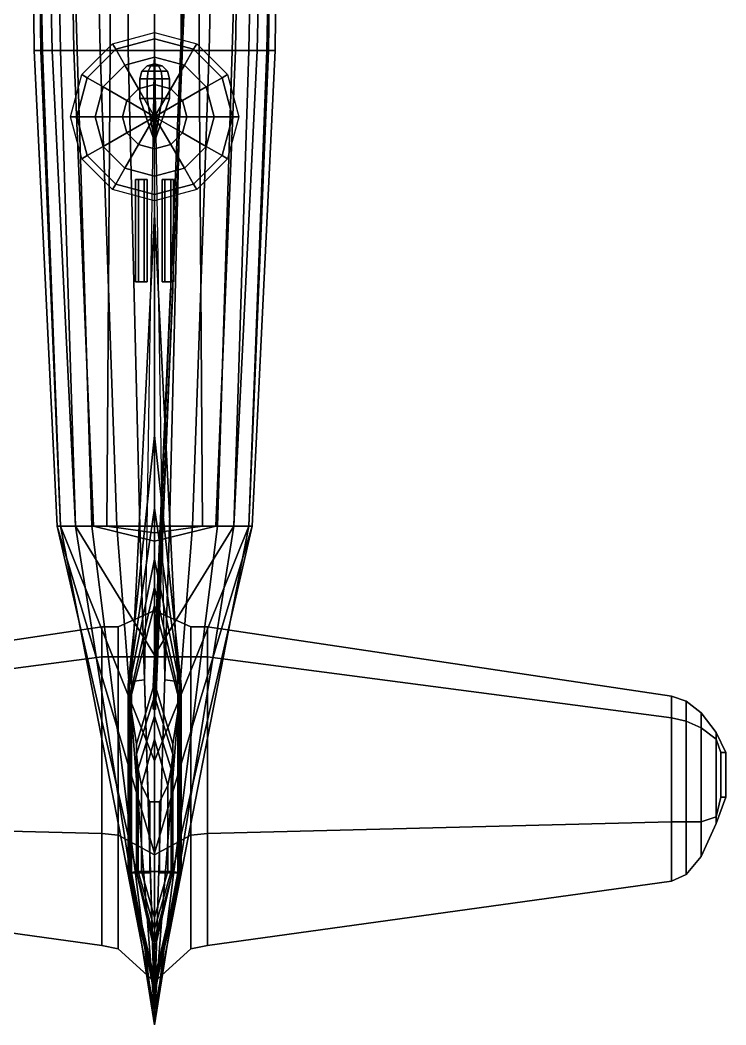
# Model space of a CAD drawing. Header units: millimetres. Extents: x -10.4 to 10.4, y -7.5 to 16.5.
# Drawn here: x -0.81 to 3.46, y -7.5 to -1.42 of the extents above; entities that cross this region are included whole.
import ezdxf

# ---------------------------------------------------------------- set-up
doc = ezdxf.new("R2010")
doc.units = ezdxf.units.MM
for name, color, linetype in [('gun', 1, 'Continuous'), ('turret', 2, 'Continuous'), ('wing1', 5, 'Continuous'), ('wing2', 5, 'Continuous')]:
    doc.layers.add(name, color=color, linetype=linetype)

msp = doc.modelspace()

# ---------------------------------------------------------------- linework, layer by layer
for points in [[(-0.01, -5.5878, 3.2003), (0.005, -5.5858, 3.2088), (0.35, 2.8814, 1.25), (0.345, 2.8795, 1.2455)], [(0.005, -5.5897, 3.1919), (-0.01, -5.5878, 3.2003), (0.345, 2.8795, 1.2455), (0.35, 2.8775, 1.24)], [(0.005, -5.5858, 3.2088), (0.005, -5.5897, 3.1919), (0.35, 2.8775, 1.24), (0.35, 2.8814, 1.25)], [(-0.76, 1.46), (-0.76, 1.46, -0.51), (-0.73, -1.6, -0.36), (-0.73, -1.6, -0.04)], [(-0.76, 1.46, -0.51), (-0.74, 1.46, -0.75), (-0.68, -1.6, -0.54), (-0.73, -1.6, -0.36)], [(-0.73, 1.46, 0.25), (-0.76, 1.46), (-0.73, -1.6, -0.04), (-0.69, -1.6, 0.16)], [(-0.74, 1.46, -0.75), (-0.69, 1.46, -0.81), (-0.62, -1.6, -0.62), (-0.68, -1.6, -0.54)], [(-0.63, 1.46, 0.58), (-0.73, 1.46, 0.25), (-0.69, -1.6, 0.16), (-0.57, -1.6, 0.37)], [(-0.69, 1.46, -0.81), (-0.54, 1.46, -0.9), (-0.49, -1.6, -0.71), (-0.62, -1.6, -0.62)], [(-0.56, 1.46, 0.67), (-0.63, 1.46, 0.58), (-0.57, -1.6, 0.37), (-0.47, -1.6, 0.46)], [(-0.4, 1.46, 0.74), (-0.56, 1.46, 0.67), (-0.47, -1.6, 0.46), (-0.33, -1.6, 0.54)], [(-0.54, 1.46, -0.9), (-0.27, 1.46, -0.95), (-0.27, -1.6, -0.76), (-0.49, -1.6, -0.71)], [(-0.16, 1.46, 0.77), (-0.4, 1.46, 0.74), (-0.33, -1.6, 0.54), (-0.16, -1.6, 0.59)], [(0.27, -1.6, -0.76), (-0.27, -1.6, -0.76), (-0.27, 1.46, -0.95), (0.27, 1.46, -0.95)], [(-0.16, -1.6, 0.59), (0, -1.6, 0.6), (0, 1.46, 0.77), (-0.16, 1.46, 0.77)], [(0.16, 1.46, 0.77), (0, 1.46, 0.77), (0, -1.6, 0.6), (0.16, -1.6, 0.59)], [(0.16, -1.6, 0.59), (0.33, -1.6, 0.54), (0.4, 1.46, 0.74), (0.16, 1.46, 0.77)], [(0.49, -1.6, -0.71), (0.27, -1.6, -0.76), (0.27, 1.46, -0.95), (0.54, 1.46, -0.9)], [(0.33, -1.6, 0.54), (0.47, -1.6, 0.46), (0.56, 1.46, 0.67), (0.4, 1.46, 0.74)], [(0.47, -1.6, 0.46), (0.57, -1.6, 0.37), (0.63, 1.46, 0.58), (0.56, 1.46, 0.67)], [(0.62, -1.6, -0.62), (0.49, -1.6, -0.71), (0.54, 1.46, -0.9), (0.69, 1.46, -0.81)], [(0.57, -1.6, 0.37), (0.69, -1.6, 0.16), (0.73, 1.46, 0.25), (0.63, 1.46, 0.58)], [(0.68, -1.6, -0.54), (0.62, -1.6, -0.62), (0.69, 1.46, -0.81), (0.74, 1.46, -0.75)], [(0.73, -1.6, -0.36), (0.68, -1.6, -0.54), (0.74, 1.46, -0.75), (0.76, 1.46, -0.51)], [(0.69, -1.6, 0.16), (0.73, -1.6, -0.04), (0.76, 1.46), (0.73, 1.46, 0.25)], [(0.73, -1.6, -0.04), (0.73, -1.6, -0.36), (0.76, 1.46, -0.51), (0.76, 1.46)], [(0, -2.59, 0.65), (0, -1.46, 0.51), (-0.0614, -5.41, 0.51), (-0.14, -5.42, 0.65)], [(0.14, -5.42, 0.65), (0.0614, -5.41, 0.51), (0, -1.46, 0.51), (0, -2.59, 0.65)], [(-0.69, -1.6, 0.16), (-0.73, -1.6, -0.04), (-0.59, -4.48, 0.04), (-0.57, -4.48, 0.18)], [(-0.73, -1.6, -0.36), (-0.68, -1.6, -0.54), (-0.57, -4.48, -0.22), (-0.59, -4.48, -0.1)], [(-0.73, -1.6, -0.04), (-0.73, -1.6, -0.36), (-0.59, -4.48, -0.1), (-0.59, -4.48, 0.04)], [(-0.57, -1.6, 0.37), (-0.69, -1.6, 0.16), (-0.57, -4.48, 0.18), (-0.48, -4.48, 0.34)], [(-0.68, -1.6, -0.54), (-0.62, -1.6, -0.62), (-0.48, -4.48, -0.37), (-0.57, -4.48, -0.22)], [(-0.62, -1.6, -0.62), (-0.49, -1.6, -0.71), (-0.37, -4.48, -0.43), (-0.48, -4.48, -0.37)], [(-0.47, -1.6, 0.46), (-0.57, -1.6, 0.37), (-0.48, -4.48, 0.34), (-0.38, -4.48, 0.42)], [(-0.49, -1.6, -0.71), (-0.27, -1.6, -0.76), (-0.29, -4.48, -0.44), (-0.37, -4.48, -0.43)], [(-0.33, -1.6, 0.54), (-0.47, -1.6, 0.46), (-0.38, -4.48, 0.42), (-0.23, -4.48, 0.48)], [(-0.16, -1.6, 0.59), (-0.33, -1.6, 0.54), (-0.23, -4.48, 0.48), (-0.09, -4.48, 0.51)], [(0.29, -4.48, -0.44), (-0.29, -4.48, -0.44), (-0.27, -1.6, -0.76), (0.27, -1.6, -0.76)], [(-0.09, -4.48, 0.51), (0, -4.48, 0.51), (0, -1.6, 0.6), (-0.16, -1.6, 0.59)], [(0.16, -1.6, 0.59), (0, -1.6, 0.6), (0, -4.48, 0.51), (0.09, -4.48, 0.51)], [(0.09, -4.48, 0.51), (0.23, -4.48, 0.48), (0.33, -1.6, 0.54), (0.16, -1.6, 0.59)], [(0.23, -4.48, 0.48), (0.38, -4.48, 0.42), (0.47, -1.6, 0.46), (0.33, -1.6, 0.54)], [(0.37, -4.48, -0.43), (0.29, -4.48, -0.44), (0.27, -1.6, -0.76), (0.49, -1.6, -0.71)], [(0.48, -4.48, -0.37), (0.37, -4.48, -0.43), (0.49, -1.6, -0.71), (0.62, -1.6, -0.62)], [(0.38, -4.48, 0.42), (0.48, -4.48, 0.34), (0.57, -1.6, 0.37), (0.47, -1.6, 0.46)], [(0.48, -4.48, 0.34), (0.57, -4.48, 0.18), (0.69, -1.6, 0.16), (0.57, -1.6, 0.37)], [(0.57, -4.48, -0.22), (0.48, -4.48, -0.37), (0.62, -1.6, -0.62), (0.68, -1.6, -0.54)], [(0.57, -4.48, 0.18), (0.59, -4.48, 0.04), (0.73, -1.6, -0.04), (0.69, -1.6, 0.16)], [(0.59, -4.48, -0.1), (0.57, -4.48, -0.22), (0.68, -1.6, -0.54), (0.73, -1.6, -0.36)], [(0.59, -4.48, 0.04), (0.59, -4.48, -0.1), (0.73, -1.6, -0.36), (0.73, -1.6, -0.04)], [(-0.045, -1.6921, 0.79), (-0.0779, -1.725, 0.79), (-0.039, -1.725, 0.8575), (-0.0225, -1.6921, 0.829)], [(-0.0225, -1.6921, 0.751), (-0.039, -1.725, 0.7225), (-0.0779, -1.725, 0.79), (-0.045, -1.6921, 0.79)], [(0, -1.68, 0.79), (-0.045, -1.6921, 0.79), (-0.0225, -1.6921, 0.829), (0, -1.68, 0.79)], [(0, -1.68, 0.79), (-0.0225, -1.6921, 0.751), (-0.045, -1.6921, 0.79), (0, -1.68, 0.79)], [(-0.0225, -1.6921, 0.829), (-0.039, -1.725, 0.8575), (0.039, -1.725, 0.8575), (0.0225, -1.6921, 0.829)], [(0.0225, -1.6921, 0.751), (0.039, -1.725, 0.7225), (-0.039, -1.725, 0.7225), (-0.0225, -1.6921, 0.751)], [(0, -1.68, 0.79), (-0.0225, -1.6921, 0.829), (0.0225, -1.6921, 0.829), (0, -1.68, 0.79)], [(0, -1.68, 0.79), (0.0225, -1.6921, 0.751), (-0.0225, -1.6921, 0.751), (0, -1.68, 0.79)], [(0, -1.68, 0.79), (0.0225, -1.6921, 0.829), (0.045, -1.6921, 0.79), (0, -1.68, 0.79)], [(0, -1.68, 0.79), (0.045, -1.6921, 0.79), (0.0225, -1.6921, 0.751), (0, -1.68, 0.79)], [(0.0225, -1.6921, 0.829), (0.039, -1.725, 0.8575), (0.0779, -1.725, 0.79), (0.045, -1.6921, 0.79)], [(0.045, -1.6921, 0.79), (0.0779, -1.725, 0.79), (0.039, -1.725, 0.7225), (0.0225, -1.6921, 0.751)], [(-0.0779, -1.725, 0.79), (-0.09, -1.77, 0.79), (-0.045, -1.77, 0.8679), (-0.039, -1.725, 0.8575)], [(-0.039, -1.725, 0.7225), (-0.045, -1.77, 0.7121), (-0.09, -1.77, 0.79), (-0.0779, -1.725, 0.79)], [(-0.039, -1.725, 0.8575), (-0.045, -1.77, 0.8679), (0.045, -1.77, 0.8679), (0.039, -1.725, 0.8575)], [(0.039, -1.725, 0.7225), (0.045, -1.77, 0.7121), (-0.045, -1.77, 0.7121), (-0.039, -1.725, 0.7225)], [(0.039, -1.725, 0.8575), (0.045, -1.77, 0.8679), (0.09, -1.77, 0.79), (0.0779, -1.725, 0.79)], [(0.0779, -1.725, 0.79), (0.09, -1.77, 0.79), (0.045, -1.77, 0.7121), (0.039, -1.725, 0.7225)], [(-0.09, -1.89, 0.79), (-0.045, -1.89, 0.8679), (-0.045, -1.77, 0.8679), (-0.09, -1.77, 0.79)], [(-0.045, -1.89, 0.7121), (-0.09, -1.89, 0.79), (-0.09, -1.77, 0.79), (-0.045, -1.77, 0.7121)], [(-0.045, -1.89, 0.8679), (0.045, -1.89, 0.8679), (0.045, -1.77, 0.8679), (-0.045, -1.77, 0.8679)], [(0.045, -1.89, 0.7121), (-0.045, -1.89, 0.7121), (-0.045, -1.77, 0.7121), (0.045, -1.77, 0.7121)], [(0, -1.9, 0.59), (0, -1.78, 0.59), (0, -1.78, 0.72), (0, -1.9, 0.72)], [(0, -1.9, 0.72), (0, -1.78, 0.72), (0, -1.78, 0.59), (0, -1.9, 0.59)], [(0.045, -1.89, 0.8679), (0.09, -1.89, 0.79), (0.09, -1.77, 0.79), (0.045, -1.77, 0.8679)], [(0.09, -1.89, 0.79), (0.045, -1.89, 0.7121), (0.045, -1.77, 0.7121), (0.09, -1.77, 0.79)], [(-0.09, -1.89, 0.79), (-0.045, -1.89, 0.7121), (0, -2.15, 0.79)], [(-0.045, -1.89, 0.8679), (-0.09, -1.89, 0.79), (0, -2.15, 0.79)], [(-0.045, -1.89, 0.7121), (0.045, -1.89, 0.7121), (0, -2.15, 0.79)], [(0.045, -1.89, 0.8679), (-0.045, -1.89, 0.8679), (0, -2.15, 0.79)], [(0.045, -1.89, 0.7121), (0.09, -1.89, 0.79), (0, -2.15, 0.79)], [(0.09, -1.89, 0.79), (0.045, -1.89, 0.8679), (0, -2.15, 0.79)], [(0, -3.93, 0.82), (0, -2.59, 0.65), (-0.14, -5.42, 0.65), (-0.16, -5.44, 0.82)], [(0.16, -5.44, 0.82), (0.14, -5.42, 0.65), (0, -2.59, 0.65), (0, -3.93, 0.82)], [(-0.01, -5.4534, 3.1649), (0.005, -5.4469, 3.1707), (0.11, -3.0381, 0.4953), (0.095, -3.0445, 0.4895)], [(0.005, -5.4469, 3.1707), (0.005, -5.4598, 3.1591), (0.11, -3.0509, 0.4837), (0.11, -3.0381, 0.4953)], [(0.005, -5.4598, 3.1591), (-0.01, -5.4534, 3.1649), (0.095, -3.0445, 0.4895), (0.11, -3.0509, 0.4837)], [(0, -4.37, 0.94), (0, -3.93, 0.82), (-0.16, -5.44, 0.82), (-0.16, -5.46, 0.94)], [(0.16, -5.46, 0.94), (0.16, -5.44, 0.82), (0, -3.93, 0.82), (0, -4.37, 0.94)], [(0, -4.68, 1.09), (0, -4.37, 0.94), (-0.16, -5.46, 0.94), (-0.16, -5.48, 1.09)], [(0.16, -5.48, 1.09), (0.16, -5.46, 0.94), (0, -4.37, 0.94), (0, -4.68, 1.09)], [(-0.57, -4.48, 0.18), (-0.59, -4.48, 0.04), (0, -7.05, 0.04), (0, -7.41, 0.18)], [(-0.59, -4.48, 0.04), (-0.59, -4.48, -0.1), (0, -6.46, -0.1), (0, -7.05, 0.04)], [(-0.59, -4.48, -0.1), (-0.57, -4.48, -0.22), (0, -5.9, -0.18), (0, -6.46, -0.1)], [(-0.57, -4.48, -0.22), (-0.48, -4.48, -0.37), (0, -5.26, -0.33), (0, -5.9, -0.18)], [(-0.48, -4.48, 0.34), (-0.57, -4.48, 0.18), (0, -7.41, 0.18), (0, -7.5, 0.29)], [(-0.48, -4.48, -0.37), (-0.37, -4.48, -0.43), (0, -4.57, -0.43), (0, -5.26, -0.33)], [(-0.38, -4.48, 0.42), (-0.48, -4.48, 0.34), (0, -7.5, 0.29), (0, -7.5, 0.37)], [(-0.23, -4.48, 0.48), (-0.38, -4.48, 0.42), (0, -7.5, 0.37), (0, -7.42, 0.48)], [(-0.37, -4.48, -0.43), (-0.29, -4.48, -0.44), (0, -4.52, -0.44), (0, -4.57, -0.43)], [(0, -4.52, -0.44), (0, -4.52, -0.44), (-0.29, -4.48, -0.44), (0.29, -4.48, -0.44)], [(-0.09, -4.48, 0.51), (-0.23, -4.48, 0.48), (0, -7.42, 0.48), (0, -7.41, 0.51)], [(0.09, -4.48, 0.51), (-0.09, -4.48, 0.51), (0, -7.41, 0.51)], [(0, -7.41, 0.51), (0, -7.42, 0.48), (0.23, -4.48, 0.48), (0.09, -4.48, 0.51)], [(0, -7.42, 0.48), (0, -7.5, 0.37), (0.38, -4.48, 0.42), (0.23, -4.48, 0.48)], [(0, -7.5, 0.37), (0, -7.5, 0.29), (0.48, -4.48, 0.34), (0.38, -4.48, 0.42)], [(0, -7.5, 0.29), (0, -7.41, 0.18), (0.57, -4.48, 0.18), (0.48, -4.48, 0.34)], [(0, -7.41, 0.18), (0, -7.05, 0.04), (0.59, -4.48, 0.04), (0.57, -4.48, 0.18)], [(0, -7.05, 0.04), (0, -6.46, -0.1), (0.59, -4.48, -0.1), (0.59, -4.48, 0.04)], [(0, -6.46, -0.1), (0, -5.9, -0.18), (0.57, -4.48, -0.22), (0.59, -4.48, -0.1)], [(0, -5.9, -0.18), (0, -5.26, -0.33), (0.48, -4.48, -0.37), (0.57, -4.48, -0.22)], [(0, -5.26, -0.33), (0, -4.57, -0.43), (0.37, -4.48, -0.43), (0.48, -4.48, -0.37)], [(0, -4.57, -0.43), (0, -4.52, -0.44), (0.29, -4.48, -0.44), (0.37, -4.48, -0.43)], [(0, -4.85, 1.27), (0, -4.68, 1.09), (-0.16, -5.48, 1.09), (-0.15, -5.51, 1.27)], [(0.15, -5.51, 1.27), (0.16, -5.48, 1.09), (0, -4.68, 1.09), (0, -4.85, 1.27)], [(0, -4.96, 1.45), (0, -4.85, 1.27), (-0.15, -5.51, 1.27), (-0.15, -5.54, 1.45)], [(0.15, -5.54, 1.45), (0.15, -5.51, 1.27), (0, -4.85, 1.27), (0, -4.96, 1.45)], [(0, -5.43, 3.16), (0, -4.96, 1.45), (-0.15, -5.54, 1.45), (-0.11, -5.8, 3.16)], [(0.11, -5.8, 3.16), (0.15, -5.54, 1.45), (0, -4.96, 1.45), (0, -5.43, 3.16)], [(-0.14, -5.42, 0.65), (-0.0614, -5.41, 0.51), (-0.0255, -6.58, 0.51), (-0.14, -6.58, 0.65)], [(0.0255, -6.58, 0.51), (0.0614, -5.41, 0.51), (0.14, -5.42, 0.65), (0.14, -6.58, 0.65)], [(-0.16, -5.44, 0.82), (-0.14, -5.42, 0.65), (-0.14, -6.58, 0.65), (-0.16, -6.58, 0.82)], [(-0.16, -5.46, 0.94), (-0.16, -5.44, 0.82), (-0.16, -6.58, 0.82), (-0.16, -6.58, 0.94)], [(-0.16, -5.48, 1.09), (-0.16, -5.46, 0.94), (-0.16, -6.58, 0.94), (-0.16, -6.58, 1.09)], [(0, -5.51, 3.27), (0, -5.43, 3.16), (-0.11, -5.8, 3.16), (-0.11, -5.86, 3.27)], [(0.11, -5.86, 3.27), (0.11, -5.8, 3.16), (0, -5.43, 3.16), (0, -5.51, 3.27)], [(0.14, -6.58, 0.65), (0.14, -5.42, 0.65), (0.16, -5.44, 0.82), (0.16, -6.58, 0.82)], [(0.16, -6.58, 0.82), (0.16, -5.44, 0.82), (0.16, -5.46, 0.94), (0.16, -6.58, 0.94)], [(0.16, -6.58, 0.94), (0.16, -5.46, 0.94), (0.16, -5.48, 1.09), (0.16, -6.58, 1.09)], [(-0.15, -5.51, 1.27), (-0.16, -5.48, 1.09), (-0.16, -6.58, 1.09), (-0.15, -6.58, 1.27)], [(-0.15, -5.54, 1.45), (-0.15, -5.51, 1.27), (-0.15, -6.58, 1.27), (-0.15, -6.58, 1.45)], [(0, -5.63, 3.38), (0, -5.51, 3.27), (-0.11, -5.86, 3.27), (-0.1, -5.95, 3.38)], [(0.1, -5.95, 3.38), (0.11, -5.86, 3.27), (0, -5.51, 3.27), (0, -5.63, 3.38)], [(0.16, -6.58, 1.09), (0.16, -5.48, 1.09), (0.15, -5.51, 1.27), (0.15, -6.58, 1.27)], [(0.15, -6.58, 1.27), (0.15, -5.51, 1.27), (0.15, -5.54, 1.45), (0.15, -6.58, 1.45)], [(-0.11, -5.8, 3.16), (-0.15, -5.54, 1.45), (-0.15, -6.58, 1.45), (-0.11, -6.57, 3.16)], [(0.15, -6.58, 1.45), (0.15, -5.54, 1.45), (0.11, -5.8, 3.16), (0.11, -6.57, 3.16)], [(0, -5.77, 3.43), (0, -5.63, 3.38), (-0.1, -5.95, 3.38), (-0.08, -6.05, 3.43)], [(0.08, -6.05, 3.43), (0.1, -5.95, 3.38), (0, -5.63, 3.38), (0, -5.77, 3.43)], [(0, -6.15, 3.48), (0, -5.77, 3.43), (-0.08, -6.05, 3.43), (-0.03, -6.15, 3.47)], [(0.03, -6.15, 3.47), (0.08, -6.05, 3.43), (0, -5.77, 3.43), (0, -6.15, 3.48)], [(-0.11, -5.86, 3.27), (-0.11, -5.8, 3.16), (-0.11, -6.57, 3.16), (-0.11, -6.57, 3.27)], [(0.11, -6.57, 3.16), (0.11, -5.8, 3.16), (0.11, -5.86, 3.27), (0.11, -6.57, 3.27)], [(-0.1, -5.95, 3.38), (-0.11, -5.86, 3.27), (-0.11, -6.57, 3.27), (-0.1, -6.57, 3.38)], [(0.11, -6.57, 3.27), (0.11, -5.86, 3.27), (0.1, -5.95, 3.38), (0.1, -6.57, 3.38)], [(-0.08, -6.05, 3.43), (-0.1, -5.95, 3.38), (-0.1, -6.57, 3.38), (-0.08, -6.57, 3.43)], [(0.1, -6.57, 3.38), (0.1, -5.95, 3.38), (0.08, -6.05, 3.43), (0.08, -6.57, 3.43)], [(-0.03, -6.15, 3.47), (-0.08, -6.05, 3.43), (-0.08, -6.57, 3.43), (-0.03, -6.57, 3.47)], [(0.08, -6.57, 3.43), (0.08, -6.05, 3.43), (0.03, -6.15, 3.47), (0.03, -6.57, 3.47)], [(0, -6.57, 3.48), (0, -6.15, 3.48), (-0.03, -6.15, 3.47), (-0.03, -6.57, 3.47)], [(0.03, -6.57, 3.47), (0.03, -6.15, 3.47), (0, -6.15, 3.48), (0, -6.57, 3.48)], [(-0.11, -6.57, 3.16), (-0.15, -6.58, 1.45), (0, -7.22, 1.45), (0, -7, 3.16)], [(-0.11, -6.57, 3.27), (-0.11, -6.57, 3.16), (0, -7, 3.16), (0, -6.98, 3.27)], [(-0.1, -6.57, 3.38), (-0.11, -6.57, 3.27), (0, -6.98, 3.27), (0, -6.92, 3.38)], [(-0.08, -6.57, 3.43), (-0.1, -6.57, 3.38), (0, -6.92, 3.38), (0, -6.85, 3.43)], [(-0.03, -6.57, 3.47), (-0.08, -6.57, 3.43), (0, -6.85, 3.43), (0, -6.57, 3.48)], [(0, -7, 3.16), (0, -7.22, 1.45), (0.15, -6.58, 1.45), (0.11, -6.57, 3.16)], [(0, -6.98, 3.27), (0, -7, 3.16), (0.11, -6.57, 3.16), (0.11, -6.57, 3.27)], [(0, -6.92, 3.38), (0, -6.98, 3.27), (0.11, -6.57, 3.27), (0.1, -6.57, 3.38)], [(0, -6.85, 3.43), (0, -6.92, 3.38), (0.1, -6.57, 3.38), (0.08, -6.57, 3.43)], [(0, -6.57, 3.48), (0, -6.85, 3.43), (0.08, -6.57, 3.43), (0.03, -6.57, 3.47)], [(-0.15, -6.58, 1.27), (-0.16, -6.58, 1.09), (0, -7.27, 1.09), (0, -7.25, 1.27)], [(-0.16, -6.58, 0.82), (-0.14, -6.58, 0.65), (0, -7.32, 0.65), (0, -7.3, 0.82)], [(-0.16, -6.58, 1.09), (-0.16, -6.58, 0.94), (0, -7.28, 0.94), (0, -7.27, 1.09)], [(-0.16, -6.58, 0.94), (-0.16, -6.58, 0.82), (0, -7.3, 0.82), (0, -7.28, 0.94)], [(-0.15, -6.58, 1.45), (-0.15, -6.58, 1.27), (0, -7.25, 1.27), (0, -7.22, 1.45)], [(-0.14, -6.58, 0.65), (-0.0255, -6.58, 0.51), (0, -7.41, 0.51), (0, -7.32, 0.65)], [(0, -7.32, 0.65), (0, -7.41, 0.51), (0.0255, -6.58, 0.51), (0.14, -6.58, 0.65)], [(0, -7.3, 0.82), (0, -7.32, 0.65), (0.14, -6.58, 0.65), (0.16, -6.58, 0.82)], [(0, -7.28, 0.94), (0, -7.3, 0.82), (0.16, -6.58, 0.82), (0.16, -6.58, 0.94)], [(0, -7.27, 1.09), (0, -7.28, 0.94), (0.16, -6.58, 0.94), (0.16, -6.58, 1.09)], [(0, -7.25, 1.27), (0, -7.27, 1.09), (0.16, -6.58, 1.09), (0.15, -6.58, 1.27)], [(0, -7.22, 1.45), (0, -7.25, 1.27), (0.15, -6.58, 1.27), (0.15, -6.58, 1.45)]]:
    msp.add_3dface(points)
at = {"layer": 'gun'}
for points in [[(-0.0975, -3, -0.7603), (-0.115, -3, -0.73), (-0.115, -2.38, -0.73), (-0.0975, -2.38, -0.7603)], [(-0.115, -3, -0.73), (-0.0975, -3, -0.6997), (-0.0975, -2.38, -0.6997), (-0.115, -2.38, -0.73)], [(-0.0975, -3, -0.6997), (-0.0625, -3, -0.6997), (-0.0625, -2.38, -0.6997), (-0.0975, -2.38, -0.6997)], [(-0.0625, -3, -0.7603), (-0.0975, -3, -0.7603), (-0.0975, -2.38, -0.7603), (-0.0625, -2.38, -0.7603)], [(-0.045, -3, -0.73), (-0.0625, -3, -0.7603), (-0.0625, -2.38, -0.7603), (-0.045, -2.38, -0.73)], [(-0.0625, -3, -0.6997), (-0.045, -3, -0.73), (-0.045, -2.38, -0.73), (-0.0625, -2.38, -0.6997)], [(0.0625, -3, -0.7603), (0.045, -3, -0.73), (0.045, -2.38, -0.73), (0.0625, -2.38, -0.7603)], [(0.045, -3, -0.73), (0.0625, -3, -0.6997), (0.0625, -2.38, -0.6997), (0.045, -2.38, -0.73)], [(0.0625, -3, -0.6997), (0.0975, -3, -0.6997), (0.0975, -2.38, -0.6997), (0.0625, -2.38, -0.6997)], [(0.0975, -3, -0.7603), (0.0625, -3, -0.7603), (0.0625, -2.38, -0.7603), (0.0975, -2.38, -0.7603)], [(0.115, -3, -0.73), (0.0975, -3, -0.7603), (0.0975, -2.38, -0.7603), (0.115, -2.38, -0.73)], [(0.0975, -3, -0.6997), (0.115, -3, -0.73), (0.115, -2.38, -0.73), (0.0975, -2.38, -0.6997)], [(-0.045, -3, -0.73), (-0.115, -3, -0.73), (-0.0975, -3, -0.7603), (-0.0625, -3, -0.7603)], [(-0.0625, -3, -0.6997), (-0.0975, -3, -0.6997), (-0.115, -3, -0.73), (-0.045, -3, -0.73)], [(0.115, -3, -0.73), (0.045, -3, -0.73), (0.0625, -3, -0.7603), (0.0975, -3, -0.7603)], [(0.0975, -3, -0.6997), (0.0625, -3, -0.6997), (0.045, -3, -0.73), (0.115, -3, -0.73)]]:
    msp.add_3dface(points, dxfattribs=at)
at = {"layer": 'turret'}
for points in [[(-0.2356, -1.5919, -0.79), (-0.255, -1.5583, -0.51), (0, -1.49, -0.51), (0, -1.5288, -0.79)], [(0, -1.5288, -0.79), (0, -1.49, -0.51), (0.255, -1.5583, -0.51), (0.2356, -1.5919, -0.79)], [(-0.4081, -1.7644, -0.79), (-0.4417, -1.745, -0.51), (-0.255, -1.5583, -0.51), (-0.2356, -1.5919, -0.79)], [(-0.1803, -1.6877, -0.8706), (-0.2356, -1.5919, -0.79), (0, -1.5288, -0.79), (0, -1.6394, -0.8706)], [(0, -1.6394, -0.8706), (0, -1.5288, -0.79), (0.2356, -1.5919, -0.79), (0.1803, -1.6877, -0.8706)], [(0.2356, -1.5919, -0.79), (0.255, -1.5583, -0.51), (0.4417, -1.745, -0.51), (0.4081, -1.7644, -0.79)], [(-0.3123, -1.8197, -0.8706), (-0.4081, -1.7644, -0.79), (-0.2356, -1.5919, -0.79), (-0.1803, -1.6877, -0.8706)], [(-0.0976, -1.831, -0.93), (-0.1803, -1.6877, -0.8706), (0, -1.6394, -0.8706), (0, -1.8048, -0.93)], [(0, -1.8048, -0.93), (0, -1.6394, -0.8706), (0.1803, -1.6877, -0.8706), (0.0976, -1.831, -0.93)], [(0.1803, -1.6877, -0.8706), (0.2356, -1.5919, -0.79), (0.4081, -1.7644, -0.79), (0.3123, -1.8197, -0.8706)], [(-0.169, -1.9024, -0.93), (-0.3123, -1.8197, -0.8706), (-0.1803, -1.6877, -0.8706), (-0.0976, -1.831, -0.93)], [(0.0976, -1.831, -0.93), (0.1803, -1.6877, -0.8706), (0.3123, -1.8197, -0.8706), (0.169, -1.9024, -0.93)], [(-0.4712, -2, -0.79), (-0.51, -2, -0.51), (-0.4417, -1.745, -0.51), (-0.4081, -1.7644, -0.79)], [(-0.3606, -2, -0.8706), (-0.4712, -2, -0.79), (-0.4081, -1.7644, -0.79), (-0.3123, -1.8197, -0.8706)], [(0.3123, -1.8197, -0.8706), (0.4081, -1.7644, -0.79), (0.4712, -2, -0.79), (0.3606, -2, -0.8706)], [(0.4081, -1.7644, -0.79), (0.4417, -1.745, -0.51), (0.51, -2, -0.51), (0.4712, -2, -0.79)], [(-0.1952, -2, -0.93), (-0.3606, -2, -0.8706), (-0.3123, -1.8197, -0.8706), (-0.169, -1.9024, -0.93)], [(0, -2, -0.95), (-0.0976, -1.831, -0.93), (0, -1.8048, -0.93), (0, -2, -0.95)], [(0, -2, -0.95), (0, -1.8048, -0.93), (0.0976, -1.831, -0.93), (0, -2, -0.95)], [(0.169, -1.9024, -0.93), (0.3123, -1.8197, -0.8706), (0.3606, -2, -0.8706), (0.1952, -2, -0.93)], [(0, -2, -0.95), (-0.169, -1.9024, -0.93), (-0.0976, -1.831, -0.93), (0, -2, -0.95)], [(0, -2, -0.95), (0.0976, -1.831, -0.93), (0.169, -1.9024, -0.93), (0, -2, -0.95)], [(0, -2, -0.95), (-0.1952, -2, -0.93), (-0.169, -1.9024, -0.93), (0, -2, -0.95)], [(0, -2, -0.95), (0.169, -1.9024, -0.93), (0.1952, -2, -0.93), (0, -2, -0.95)], [(-0.4081, -2.2356, -0.79), (-0.4417, -2.255, -0.51), (-0.51, -2, -0.51), (-0.4712, -2, -0.79)], [(-0.3123, -2.1803, -0.8706), (-0.4081, -2.2356, -0.79), (-0.4712, -2, -0.79), (-0.3606, -2, -0.8706)], [(-0.169, -2.0976, -0.93), (-0.3123, -2.1803, -0.8706), (-0.3606, -2, -0.8706), (-0.1952, -2, -0.93)], [(0, -2, -0.95), (-0.169, -2.0976, -0.93), (-0.1952, -2, -0.93), (0, -2, -0.95)], [(0, -2, -0.95), (-0.0976, -2.169, -0.93), (-0.169, -2.0976, -0.93), (0, -2, -0.95)], [(0, -2, -0.95), (0, -2.1952, -0.93), (-0.0976, -2.169, -0.93), (0, -2, -0.95)], [(0, -2, -0.95), (0.0976, -2.169, -0.93), (0, -2.1952, -0.93), (0, -2, -0.95)], [(0, -2, -0.95), (0.169, -2.0976, -0.93), (0.0976, -2.169, -0.93), (0, -2, -0.95)], [(0, -2, -0.95), (0.1952, -2, -0.93), (0.169, -2.0976, -0.93), (0, -2, -0.95)], [(0.1952, -2, -0.93), (0.3606, -2, -0.8706), (0.3123, -2.1803, -0.8706), (0.169, -2.0976, -0.93)], [(0.3606, -2, -0.8706), (0.4712, -2, -0.79), (0.4081, -2.2356, -0.79), (0.3123, -2.1803, -0.8706)], [(0.4712, -2, -0.79), (0.51, -2, -0.51), (0.4417, -2.255, -0.51), (0.4081, -2.2356, -0.79)], [(-0.0976, -2.169, -0.93), (-0.1803, -2.3123, -0.8706), (-0.3123, -2.1803, -0.8706), (-0.169, -2.0976, -0.93)], [(0.169, -2.0976, -0.93), (0.3123, -2.1803, -0.8706), (0.1803, -2.3123, -0.8706), (0.0976, -2.169, -0.93)], [(-0.1803, -2.3123, -0.8706), (-0.2356, -2.4081, -0.79), (-0.4081, -2.2356, -0.79), (-0.3123, -2.1803, -0.8706)], [(0, -2.1952, -0.93), (0, -2.3606, -0.8706), (-0.1803, -2.3123, -0.8706), (-0.0976, -2.169, -0.93)], [(0.0976, -2.169, -0.93), (0.1803, -2.3123, -0.8706), (0, -2.3606, -0.8706), (0, -2.1952, -0.93)], [(0.3123, -2.1803, -0.8706), (0.4081, -2.2356, -0.79), (0.2356, -2.4081, -0.79), (0.1803, -2.3123, -0.8706)], [(-0.2356, -2.4081, -0.79), (-0.255, -2.4417, -0.51), (-0.4417, -2.255, -0.51), (-0.4081, -2.2356, -0.79)], [(0.4081, -2.2356, -0.79), (0.4417, -2.255, -0.51), (0.255, -2.4417, -0.51), (0.2356, -2.4081, -0.79)], [(0, -2.3606, -0.8706), (0, -2.4712, -0.79), (-0.2356, -2.4081, -0.79), (-0.1803, -2.3123, -0.8706)], [(0.1803, -2.3123, -0.8706), (0.2356, -2.4081, -0.79), (0, -2.4712, -0.79), (0, -2.3606, -0.8706)], [(0, -2.4712, -0.79), (0, -2.51, -0.51), (-0.255, -2.4417, -0.51), (-0.2356, -2.4081, -0.79)], [(0.2356, -2.4081, -0.79), (0.255, -2.4417, -0.51), (0, -2.51, -0.51), (0, -2.4712, -0.79)]]:
    msp.add_3dface(points, dxfattribs=at)
at = {"layer": 'wing1'}
for points in [[(0, -5.27, 0.53), (0.22, -5.27, 0.53), (0.22, -5.09, 0.38), (0, -4.99, 0.35)], [(0, -4.99, 0.35), (0.22, -5.09, 0.38), (0.22, -5.27, 0.22), (0, -5.27, 0.17)], [(0.22, -5.27, 0.53), (0.32, -5.27, 0.54), (0.32, -5.09, 0.4), (0.22, -5.09, 0.38)], [(0.22, -5.09, 0.38), (0.32, -5.09, 0.4), (0.32, -5.27, 0.25), (0.22, -5.27, 0.22)], [(0.32, -5.27, 0.54), (3.13, -5.64, 1.02), (3.13, -5.51, 0.95), (0.32, -5.09, 0.4)], [(0.32, -5.09, 0.4), (3.13, -5.51, 0.95), (3.13, -5.64, 0.88), (0.32, -5.27, 0.25)], [(0.22, -6.35, 0.53), (0.22, -5.27, 0.53), (0, -5.27, 0.53), (0, -6.47, 0.53)], [(0, -5.27, 0.17), (0.22, -5.27, 0.22), (0.22, -6.35, 0.22), (0, -6.47, 0.17)], [(0.32, -6.34, 0.54), (0.32, -5.27, 0.54), (0.22, -5.27, 0.53), (0.22, -6.35, 0.53)], [(0.22, -5.27, 0.22), (0.32, -5.27, 0.25), (0.32, -6.34, 0.25), (0.22, -6.35, 0.22)], [(3.13, -6.27, 1.02), (3.13, -5.64, 1.02), (0.32, -5.27, 0.54), (0.32, -6.34, 0.54)], [(0.32, -5.27, 0.25), (3.13, -5.64, 0.88), (3.13, -6.27, 0.88), (0.32, -6.34, 0.25)], [(3.13, -5.64, 1.02), (3.22, -5.66, 1.04), (3.22, -5.54, 0.97), (3.13, -5.51, 0.95)], [(3.13, -5.51, 0.95), (3.22, -5.54, 0.97), (3.22, -5.66, 0.9), (3.13, -5.64, 0.88)], [(3.22, -5.66, 1.04), (3.31, -5.7, 1.06), (3.31, -5.61, 0.99), (3.22, -5.54, 0.97)], [(3.22, -5.54, 0.97), (3.31, -5.61, 0.99), (3.31, -5.7, 0.92), (3.22, -5.66, 0.9)], [(3.22, -6.27, 1.04), (3.22, -5.66, 1.04), (3.13, -5.64, 1.02), (3.13, -6.27, 1.02)], [(3.13, -5.64, 0.88), (3.22, -5.66, 0.9), (3.22, -6.27, 0.9), (3.13, -6.27, 0.88)], [(3.31, -5.7, 1.06), (3.4, -5.77, 1.06), (3.4, -5.73, 1), (3.31, -5.61, 0.99)], [(3.31, -5.61, 0.99), (3.4, -5.73, 1), (3.4, -5.77, 0.95), (3.31, -5.7, 0.92)], [(3.31, -6.27, 1.06), (3.31, -5.7, 1.06), (3.22, -5.66, 1.04), (3.22, -6.27, 1.04)], [(3.22, -5.66, 0.9), (3.31, -5.7, 0.92), (3.31, -6.27, 0.92), (3.22, -6.27, 0.9)], [(3.4, -6.24, 1.06), (3.4, -5.77, 1.06), (3.31, -5.7, 1.06), (3.31, -6.27, 1.06)], [(3.31, -5.7, 0.92), (3.4, -5.77, 0.95), (3.4, -6.24, 0.95), (3.31, -6.27, 0.92)], [(3.4, -5.77, 1.06), (3.43, -5.85, 1.04), (3.46, -5.85, 1), (3.4, -5.73, 1)], [(3.4, -5.73, 1), (3.46, -5.85, 1), (3.43, -5.85, 0.96), (3.4, -5.77, 0.95)], [(3.43, -6.12, 1.04), (3.43, -5.85, 1.04), (3.4, -5.77, 1.06), (3.4, -6.24, 1.06)], [(3.4, -5.77, 0.95), (3.43, -5.85, 0.96), (3.43, -6.12, 0.96), (3.4, -6.24, 0.95)], [(3.46, -6.12, 1), (3.46, -5.85, 1), (3.43, -5.85, 1.04), (3.43, -6.12, 1.04)], [(3.43, -6.12, 0.96), (3.43, -5.85, 0.96), (3.46, -5.85, 1), (3.46, -6.12, 1)], [(3.4, -6.28, 1), (3.46, -6.12, 1), (3.43, -6.12, 1.04), (3.4, -6.24, 1.06)], [(3.4, -6.24, 0.95), (3.43, -6.12, 0.96), (3.46, -6.12, 1), (3.4, -6.28, 1)], [(3.31, -6.48, 0.99), (3.4, -6.28, 1), (3.4, -6.24, 1.06), (3.31, -6.27, 1.06)], [(3.31, -6.27, 0.92), (3.4, -6.24, 0.95), (3.4, -6.28, 1), (3.31, -6.48, 0.99)], [(0.32, -7.02, 0.4), (3.13, -6.63, 0.95), (3.13, -6.27, 1.02), (0.32, -6.34, 0.54)], [(0.32, -6.34, 0.25), (3.13, -6.27, 0.88), (3.13, -6.63, 0.95), (0.32, -7.02, 0.4)], [(3.13, -6.63, 0.95), (3.22, -6.59, 0.97), (3.22, -6.27, 1.04), (3.13, -6.27, 1.02)], [(3.13, -6.27, 0.88), (3.22, -6.27, 0.9), (3.22, -6.59, 0.97), (3.13, -6.63, 0.95)], [(3.22, -6.59, 0.97), (3.31, -6.48, 0.99), (3.31, -6.27, 1.06), (3.22, -6.27, 1.04)], [(3.22, -6.27, 0.9), (3.31, -6.27, 0.92), (3.31, -6.48, 0.99), (3.22, -6.59, 0.97)], [(0, -7.24, 0.35), (0.22, -7.04, 0.38), (0.22, -6.35, 0.53), (0, -6.47, 0.53)], [(0, -6.47, 0.17), (0.22, -6.35, 0.22), (0.22, -7.04, 0.38), (0, -7.24, 0.35)], [(0.22, -7.04, 0.38), (0.32, -7.02, 0.4), (0.32, -6.34, 0.54), (0.22, -6.35, 0.53)], [(0.22, -6.35, 0.22), (0.32, -6.34, 0.25), (0.32, -7.02, 0.4), (0.22, -7.04, 0.38)]]:
    msp.add_3dface(points, dxfattribs=at)
at = {"layer": 'wing2'}
for points in [[(0, -5.27, 0.53), (-0.22, -5.27, 0.53), (-0.22, -5.09, 0.38), (0, -4.99, 0.35)], [(0, -4.99, 0.35), (-0.22, -5.09, 0.38), (-0.22, -5.27, 0.22), (0, -5.27, 0.17)], [(-0.32, -5.09, 0.4), (-3.13, -5.51, 0.95), (-3.13, -5.64, 0.88), (-0.32, -5.27, 0.25)], [(-0.32, -5.27, 0.54), (-3.13, -5.64, 1.02), (-3.13, -5.51, 0.95), (-0.32, -5.09, 0.4)], [(-0.22, -5.27, 0.53), (-0.32, -5.27, 0.54), (-0.32, -5.09, 0.4), (-0.22, -5.09, 0.38)], [(-0.22, -5.09, 0.38), (-0.32, -5.09, 0.4), (-0.32, -5.27, 0.25), (-0.22, -5.27, 0.22)], [(-0.32, -5.27, 0.25), (-3.13, -5.64, 0.88), (-3.13, -6.27, 0.88), (-0.32, -6.34, 0.25)], [(-3.13, -6.27, 1.02), (-3.13, -5.64, 1.02), (-0.32, -5.27, 0.54), (-0.32, -6.34, 0.54)], [(-0.22, -5.27, 0.22), (-0.32, -5.27, 0.25), (-0.32, -6.34, 0.25), (-0.22, -6.35, 0.22)], [(-0.32, -6.34, 0.54), (-0.32, -5.27, 0.54), (-0.22, -5.27, 0.53), (-0.22, -6.35, 0.53)], [(0, -5.27, 0.17), (-0.22, -5.27, 0.22), (-0.22, -6.35, 0.22), (0, -6.47, 0.17)], [(-0.22, -6.35, 0.53), (-0.22, -5.27, 0.53), (0, -5.27, 0.53), (0, -6.47, 0.53)], [(-0.32, -6.34, 0.25), (-3.13, -6.27, 0.88), (-3.13, -6.63, 0.95), (-0.32, -7.02, 0.4)], [(-0.32, -7.02, 0.4), (-3.13, -6.63, 0.95), (-3.13, -6.27, 1.02), (-0.32, -6.34, 0.54)], [(-0.22, -7.04, 0.38), (-0.32, -7.02, 0.4), (-0.32, -6.34, 0.54), (-0.22, -6.35, 0.53)], [(-0.22, -6.35, 0.22), (-0.32, -6.34, 0.25), (-0.32, -7.02, 0.4), (-0.22, -7.04, 0.38)], [(0, -7.24, 0.35), (-0.22, -7.04, 0.38), (-0.22, -6.35, 0.53), (0, -6.47, 0.53)], [(0, -6.47, 0.17), (-0.22, -6.35, 0.22), (-0.22, -7.04, 0.38), (0, -7.24, 0.35)]]:
    msp.add_3dface(points, dxfattribs=at)

doc.saveas('drawing.dxf')
